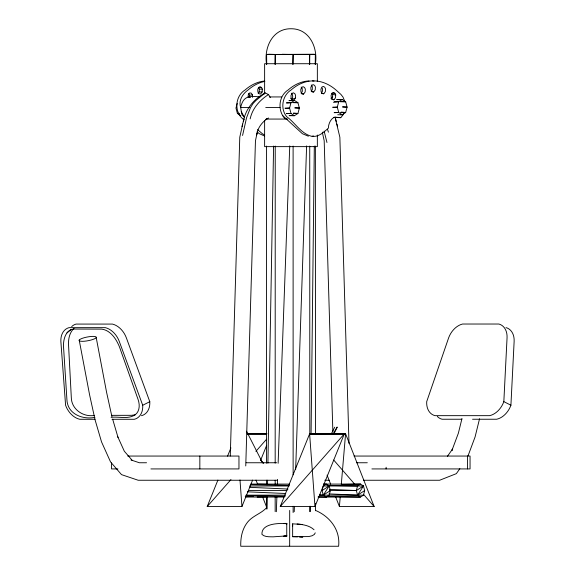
<?xml version="1.0" encoding="UTF-8"?>
<svg xmlns="http://www.w3.org/2000/svg" width="575" height="575" viewBox="0 0 575 575"><rect width="100%" height="100%" fill="white"/><g stroke="black" fill="none" stroke-linecap="round" stroke-linejoin="round"><path stroke-width="0.86" d="M266.477 508.954L266.477 496.376M266.484 484.703L266.484 480.211M266.491 463.141L266.577 146.057M266.599 64.314C263.738 48.048 272.255 28.556 290.957 28.75C309.652 28.549 318.183 48.048 315.344 64.314M275.166 511.649L275.173 496.376M275.173 484.703L275.173 480.211M275.181 463.141L275.231 146.057M275.245 64.314L275.245 54.438L269.387 54.237L266.599 54.438L266.714 64.314M293.25 536.576L292.639 536.683L308.753 536.576L312.067 535.778L314.317 534.47L315.251 532.838M310.205 511.649L310.263 506.259M311.082 433.5L314.309 146.057M315.229 64.314L315.344 54.438L314.144 54.237L275.245 54.438L275.066 64.314M267.095 508.954L267.317 496.376M267.526 484.703L267.612 480.211M267.914 463.141L273.599 146.057M333.974 99.806L331.761 99.36L332.609 96.959L332.652 94.516L331.962 93.272L333.428 92.46L334.93 93.272L335.714 94.911L335.512 97.75L333.974 99.806L332.379 99.532L331.279 97.815L331.099 95.335L331.933 93.272L334.93 93.272M286.745 524.414L286.767 523.408L284.05 523.423L286.767 523.408M230.273 455.997L239.775 137.224L242.664 124.071M245.755 465.944L255.458 140.746L257.068 133.163L256.436 135.592C257.528 128.11 261.963 121.807 268.511 117.99M292.639 526.283L292.639 523.839L302.486 524.479M294.22 511.707L294.407 506.331M295.651 469.567L306.612 145.892M309.379 64.299L309.709 54.438L309.717 64.314M276.345 511.707L276.906 496.462M277.33 484.811L277.531 479.428M278.12 463.292L289.75 145.892M292.74 64.299L293.099 54.438L293.106 64.314M386.062 468.927L386.141 467.259M503.837 401.637L507.064 337.69A18.443 13.433 -63.2 0 0 498.92 324.027L462.544 324.027A18.443 13.441 -63.2 0 0 448.687 337.69L426.707 401.637A18.371 13.383 -63.2 0 0 435.074 415.66L489.613 415.66A18.371 13.383 -63.2 0 0 503.837 401.637L510.916 405.217A18.371 13.383 -63.2 0 1 496.692 419.24L472.549 419.24M510.916 405.217L514.143 341.27A18.443 13.433 -63.2 0 0 505.993 327.606M249.428 97.391L249.572 95.263L248.795 93.617M258.132 93.344L259.16 91.971L259.361 89.132L258.577 87.493L260.051 86.674L261.546 87.493L262.329 89.132L262.135 91.971L260.59 94.027L258.994 93.754L257.895 92.036L257.715 89.556L258.549 87.493L261.546 87.493M295.377 98.102L295.579 95.263L294.795 93.617L293.293 92.805L291.798 93.617L290.964 95.687L291.144 98.167L292.244 99.878L293.839 100.158L295.377 98.102L292.064 99.338L290.713 98.289M266.196 119.061L287.313 119.061A11.069 7.116 -90 0 1 284.589 118.213C277.409 110.184 278.724 95.802 288.14 89.966A70.833 45.533 90 0 1 307.395 81.046A72.069 46.323 -90 0 1 309.055 80.91M266.534 504.749L266.383 506.525L262.488 496.606M341.298 484.344L345.582 433.758L344.339 433.852L314.971 506.525L280.248 506.525L309.616 433.852L345.582 433.758L374.138 506.525L339.415 506.525L340.242 496.764M289.692 510.435L289.663 545.905M242.564 135.463L246.531 117.861L250.441 107.69L253.072 103.486L255.954 100.46L265.19 92.906L268.475 94.552L270.358 97.534M292.064 99.338L292.718 96.528L292.373 94.516L291.374 93.179M461.991 418.485L458.376 433.176L451.964 450.362M479.557 418.751L475.079 436.957L468.007 455.918M243.297 121.692C245.446 109.085 253.999 98.807 265.19 92.906M242.039 126.507L244.023 118.888M237.195 103.457L235.966 108.071L237.403 113.462L240.86 115.69M326.219 497.052L323.279 495.154L322.058 490.568L323.279 485.99L326.219 484.092L329.166 485.99L330.388 490.568L329.166 495.154L326.219 497.052L318.183 496.908M326.586 496.448L360.518 497.052L357.571 495.154L356.349 490.568L357.571 485.99L360.518 484.092L363.457 485.99L364.679 490.568L363.457 495.154L360.518 497.052L318.133 497.052M250.154 118.888C252.396 108.395 259.62 100.244 268.475 94.552M252.619 480.096L241.946 506.525L207.216 506.525L217.896 480.096M227.571 456.147L230.913 447.889M260.633 460.273L266.635 445.409M451.936 450.498L452.496 449.14L447.415 456.327M343.965 112.599L342.901 115.065L340.788 117.674L334.089 117.472M301.156 93.754L302.364 91.209L302.155 88.385L301.156 87.048M311.233 91.684L312.433 89.139M321.633 92.834L322.539 90.929L322.331 88.097M331.495 433.55L334.715 427.203M334.046 433.55L337.273 427.203M333.069 434.132L337.022 427.11M111.09 417.342C119.384 416.235 130 420.167 136.678 413.418C139.84 409.558 139.696 404.175 138.151 399.675L119.42 346.761C116.258 339.077 110.673 330.359 101.768 329.123L73.665 329.044C65.528 329.877 63.135 339.825 63.523 346.675L66.923 399.754C67.505 414.022 82.52 419.836 94.918 417.371M319.7 494.996L323.279 495.154L329.166 485.99L322.058 490.568M328.979 493.896L357.571 495.154L363.457 485.99L323.279 485.99M459.856 468.69L456.349 473.649L439.631 480.254L363.371 480.254M303.622 94.027L305.16 91.971L305.361 89.132L304.577 87.493L303.082 86.674L301.58 87.493L300.747 89.556L300.926 92.036L302.026 93.754L303.622 94.027L301.983 93.847M313.691 91.964L315.237 89.908L315.431 87.069L314.647 85.423L313.152 84.611L311.65 85.423L310.816 87.493L310.996 89.973L312.103 91.684L313.691 91.964L312.053 91.777M323.797 93.747L325.342 91.691L325.536 88.852L324.753 87.206L323.258 86.394L321.756 87.206L320.922 89.276L321.102 91.756L322.201 93.466L323.797 93.747L321.339 93.466M207.216 506.525L230.956 479.607M255.882 451.346L266.563 439.235M280.248 506.525L344.339 433.852L310.859 433.758M74.038 328.368C69.654 332.35 68.339 338.596 68.511 344.303L71.314 397.67C71.537 409.429 83.476 417.457 94.616 415.387M330.992 98.548L332.609 96.959M266.663 507.624C261.309 513.547 252.964 515.638 247.825 521.863C242.204 528.72 240.479 537.582 240.76 546.25L338.625 546.25C340.422 529.992 330.05 516.659 315.61 510.435M265.664 119.622L267.023 118.515M66.937 332.911L71.12 329.504M323.279 495.154L330.388 490.568M329.396 490.568L356.349 490.568L363.457 485.99M357.571 495.154L364.679 490.568M111.996 419.283L134.349 419.283A18.371 13.383 63.2 0 0 142.715 405.26L149.795 401.681L126.313 337.733A18.443 13.441 63.2 0 0 112.456 324.077L76.08 324.077A18.443 13.441 63.2 0 0 71.674 326.614M286.76 535.886L283.497 536.259C290.928 535.62 285.768 535.936 273.168 536.834C269.445 536.705 264.881 537.208 261.948 534.405C261.237 523.286 279.335 522.991 286.752 523.739M312.182 136.261L313.698 135.987M249.572 95.263L252.418 94.897L252.597 97.376M135.233 414.841L131.452 415.315L111.687 415.351M239.171 113.282L237.403 113.462L239.186 113.462M285.15 108.531L289.577 108.071L291.007 102.688L294.472 100.452L297.936 102.688L299.374 108.071L297.936 113.462L294.472 115.69L289.11 115.69M332.868 107.59L337.295 107.13L338.725 101.739L342.19 99.511L345.654 101.739L347.092 107.13L345.654 112.52L342.19 114.748L337.726 114.748M286.573 103.119L291.007 102.688L286.544 102.688M333.399 102.264L338.725 101.739L334.262 101.739M286.53 113.663L291.007 113.462L294.472 115.69L289.994 115.496M334.248 112.722L338.725 112.52L342.19 114.748L340.4 114.669M289.124 100.661L294.472 100.452L289.11 100.452M336.842 99.719L342.19 99.511L336.828 99.511M323.531 484.143L326.219 484.092M342.592 484.43L360.518 484.092L323.524 484.092M245.23 496.649L253.266 496.505M257.197 497.052L266.124 496.893M337.669 117.472L333.493 117.35M247.113 433.823L266.412 433.773M314.971 506.525L309.616 433.852L345.582 433.758M266.599 54.438L315.344 54.438M259.361 89.132L262.329 89.132M259.16 91.971L262.135 91.971M259.555 96.938C248.608 95.551 243.067 96.471 240.673 107.525L241.787 114.123L243.764 116.79M269.28 96.938L281.657 96.938M340.292 101.739L345.654 101.739L340.307 101.531M293.466 102.688L297.936 102.688L292.582 102.472M332.824 107.13L337.295 107.13L338.725 112.52L334.262 112.52M342.621 107.13L347.092 107.13L342.65 106.698M249.622 107.525L240.673 107.525C238.338 100.718 242.564 93.797 248.077 89.966A70.833 45.533 -90 0 1 264.838 81.42M265.736 107.525L280.054 107.525M285.107 108.071L289.577 108.071L291.007 113.462L286.544 113.462M294.903 108.071L299.374 108.071L294.932 107.64M340.292 112.52L345.654 112.52L341.234 112.06M293.466 113.462L297.936 113.462L293.516 113.002M95.004 419.283L79.803 419.283A18.371 13.383 63.2 0 1 65.586 405.26L60.857 341.313A18.443 13.441 63.2 0 1 69.007 327.657L105.376 327.657A18.443 13.433 63.2 0 1 119.233 341.313L142.715 405.26M461.818 419.24L442.146 419.24A18.371 13.383 -63.2 0 1 437.295 416.444M247.624 433.758L266.318 433.758M247.272 433.852L266.857 433.852M309.616 433.852L344.339 433.852M127.722 456.054L238.963 456.054L238.963 468.927L150.902 468.927M354.035 456.054L470.055 456.054L470.055 468.927L371.903 468.927M146.553 462.753L139.38 462.753L130.971 459.964M246.165 462.753L276.676 462.753M356.536 462.753L367.303 462.753M117.918 468.927L111.543 468.927L111.543 462.918M277.243 480.254L138.187 480.254L121.505 474.627L110.537 461.912L101.538 441.909L95.091 419.923L89.592 394.853L79.206 340.091M324.796 480.254L329.281 480.254M250.757 484.092L289.383 484.092M249.607 485.99L289.139 485.99M248.386 490.568L287.018 490.568M246.014 495.154L285.545 495.154M319.686 495.154L363.457 495.154M245.367 497.052L284 497.052M247.516 433.78L266.901 433.838M257.197 484.092L266.16 484.258M327.103 485.415L357.571 485.99M250.686 484.617L289.225 485.343M245.856 495.614L285.143 496.318M282.21 54.294L288.837 54.438M292.639 536.662L297.548 536.834M247.329 491.826L285.753 493.508M329.482 489.368L356.349 490.568M249.514 487.312L288.025 489.045M299.158 536.834L302.809 537.028L299.719 536.834M332.652 94.516L335.714 94.911M297.095 523.954C303.061 524.594 309.443 525.449 314.036 529.74M340.788 117.674L334.981 117.113A12.787 8.215 90 0 0 328.684 125.336L328.361 128.153C323.675 132.322 318.219 137.583 311.341 136.218C300.883 133.508 295.155 122.798 286.796 116.79C280.011 108.891 282.232 95.45 291.108 89.966A70.833 45.533 -90 0 1 310.363 81.046A72.069 46.323 90 0 1 336.303 90.275L340.975 94.48L343.045 97.153L344.411 100.496M250.506 97.556L248.055 96.938L248.393 94.199L249.722 92.898L251.318 93.179L252.418 94.897M308.373 136.218L302.4 133.716L282.656 115.575M264.586 135.995L259.368 133.716L257.118 131.883M264.543 134.917L262.337 133.716L257.557 129.598M244.08 119.844C233.867 113.023 234.744 96.241 245.108 89.966A70.833 45.533 90 0 1 264.363 81.046M333.708 460.036L354.804 484.294M363.594 494.399L374.138 506.525M260.676 460.036L263.609 463.407M132.329 460.496L124.308 451.202L117.746 436.741M311.233 84.985L312.225 86.315L312.383 88.435M241.256 111.507L243.57 115.812A11.069 7.116 90 0 0 244.648 117.192M246.517 431.171L262.624 462.904M327.082 475.101L330.654 484.2M335.52 496.606L339.415 506.525M255.997 480.067L257.622 484.2M335.06 117.192L339.861 137.224L348.996 443.426M327.484 129.267L328.433 132.157M324.142 131.143L326.967 142.507M112.664 419.189L118.048 437.539M322.302 132.157L324.185 140.746L332.868 431.904M335.62 118.888L336.346 121.692M336.972 124.071L337.604 126.507M111.931 416.688L106.562 392.2L96.212 337.611A8.747 1.898 -10.7 0 0 84.604 337.611A8.747 1.898 -10.7 0 0 82.311 341.327A8.747 1.898 -10.7 0 0 96.212 337.611M239.983 479.938L241.946 506.525M315.373 146.057L315.467 433.5M315.488 503.563L315.495 510.751M309.738 146.057L309.81 434.398M309.832 506.259L309.832 511.649M292.639 536.482L292.639 523.839M467.489 456.054L467.489 468.927M317.35 81.549L317.35 63.717L264.622 63.717L264.622 94.027M317.35 135.039L317.35 146.632L264.622 146.632L264.622 120.779M293.106 146.057L293.128 474.821M293.128 506.259L293.128 512.548M286.745 523.538L286.745 536.41M199.841 456.054L199.841 468.927M149.795 401.681A18.371 13.383 63.2 0 1 141.428 415.703M312.405 80.938A72.069 46.323 -90 0 1 314.065 81.097"/></g></svg>
